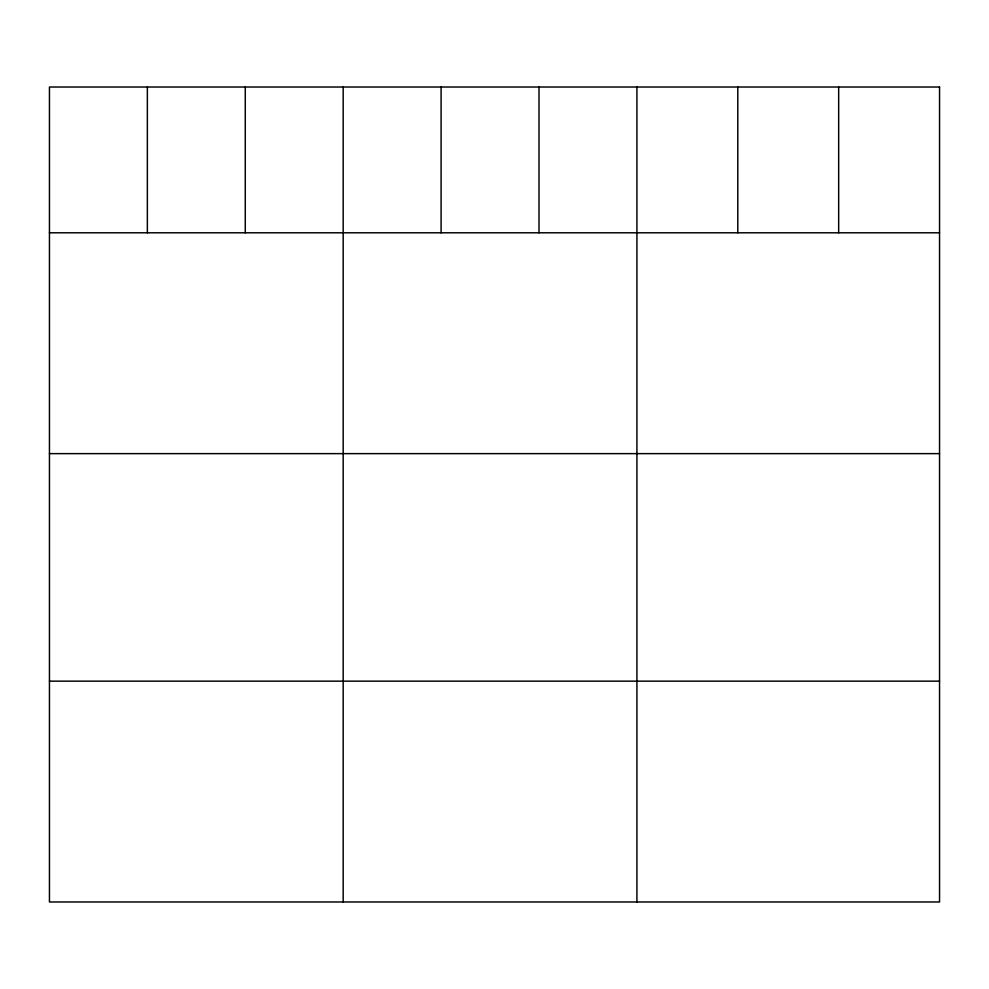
<?xml version="1.0" encoding="UTF-8"?>
<svg xmlns="http://www.w3.org/2000/svg" width="989" height="989" viewBox="0 0 989 989"><rect width="100%" height="100%" fill="white"/><g stroke="black" fill="none" stroke-linecap="round" stroke-linejoin="round"><path stroke-width="1.48" d="M49.45 232.798L939.55 232.798M49.45 453.63L939.55 453.63M49.45 681.149L939.55 681.149M838.672 87.02L838.672 232.798M737.794 87.02L737.794 232.798M636.916 87.02L636.916 901.98M539.005 87.02L539.005 232.798M441.094 87.02L441.094 232.798M343.183 87.02L343.183 901.98M245.272 87.02L245.272 232.798M147.361 87.02L147.361 232.798M939.55 87.02L49.45 87.02L49.45 901.98L939.55 901.98L939.55 87.02"/></g></svg>
